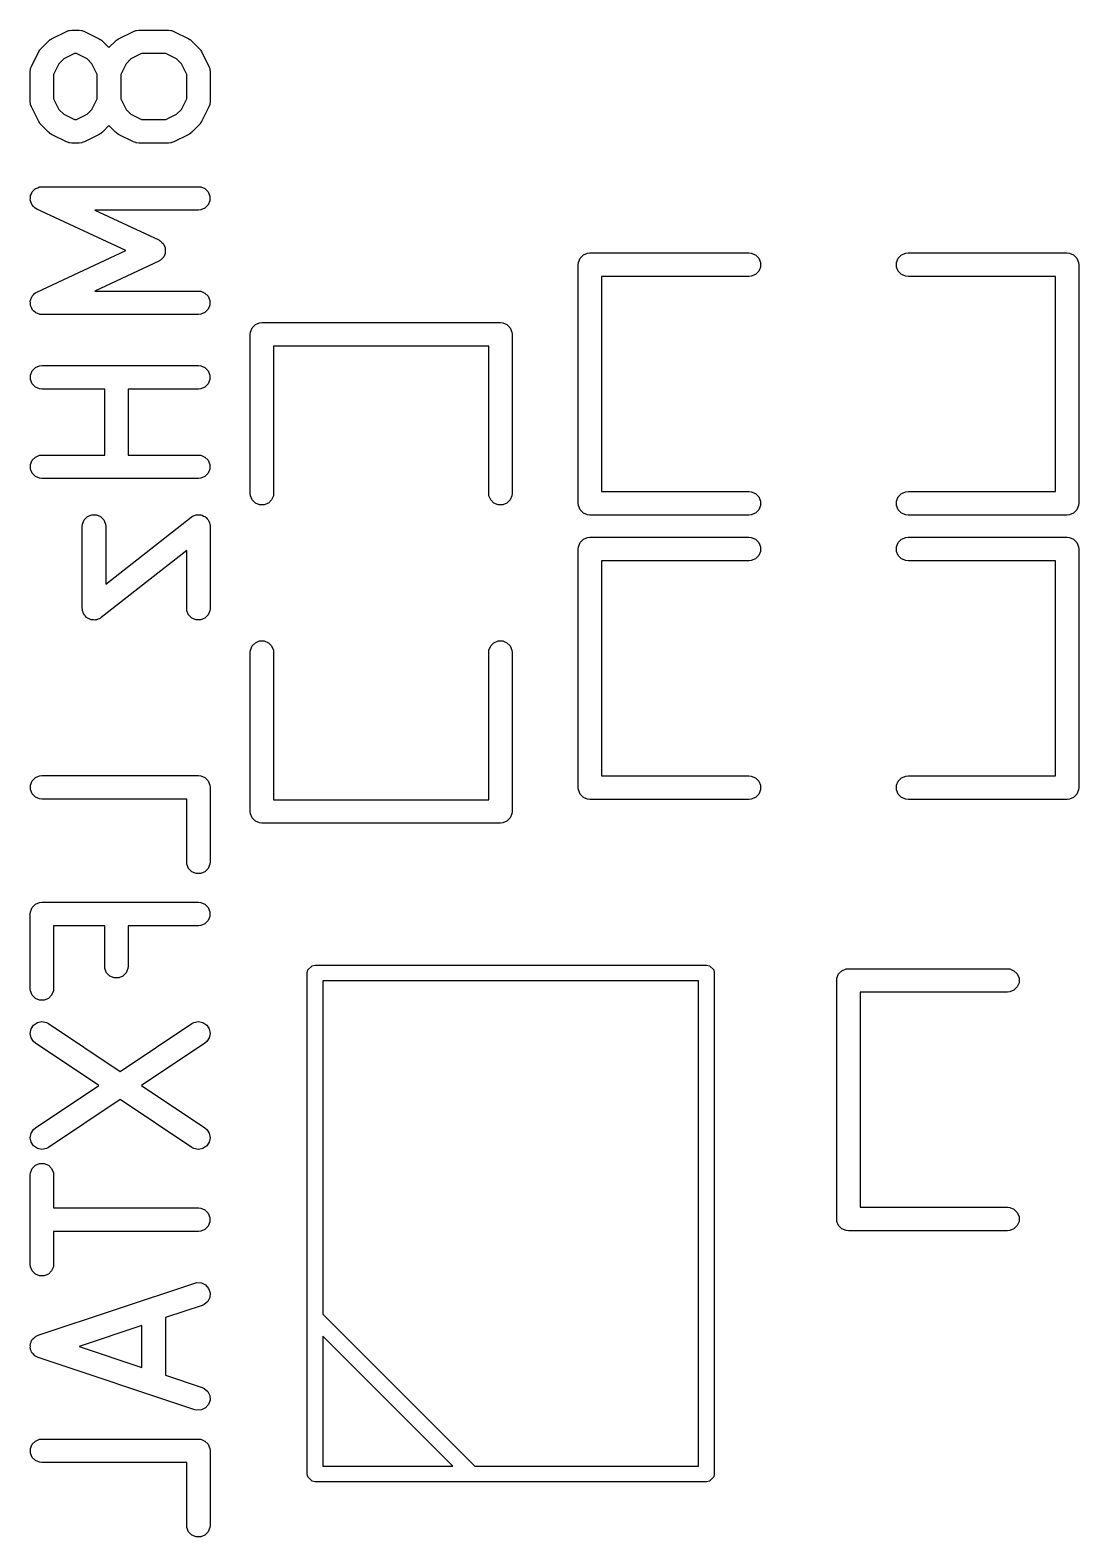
# Model space of a CAD drawing. Extents: x -2.1 to 1.75, y 0.25 to 2.72.
# Drawn here: x -0.0052 to 0.2585, y 1.6166 to 1.9955 of the extents above; entities that cross this region are included whole.
import ezdxf

# ---------------------------------------------------------------- set-up
doc = ezdxf.new("R2010")
doc.units = 0
doc.header["$MEASUREMENT"] = 0
doc.layers.add('BLACK', color=7, linetype='CONTINUOUS')

msp = doc.modelspace()

# ---------------------------------------------------------------- linework, layer by layer
at = {"layer": 'BLACK', "linetype": 'CONTINUOUS'}
for p, q in [((-0.00007, 1.99315), (0.00018, 1.99331)), ((0.00018, 1.99331), (0.00393, 1.99519)), ((0.00393, 1.99519), (0.00447, 1.99539)), ((0.00447, 1.99539), (0.00457, 1.9954)), ((0.00457, 1.9954), (0.00467, 1.99544)), ((0.00467, 1.99544), (0.00525, 1.9955)), ((0.00525, 1.9955), (0.00712, 1.9955)), ((0.00712, 1.9955), (0.0077, 1.99544)), ((0.0077, 1.99544), (0.0078, 1.9954)), ((0.0078, 1.9954), (0.0079, 1.99539)), ((0.0079, 1.99539), (0.00844, 1.99519)), ((0.00844, 1.99519), (0.01219, 1.99331)), ((0.01219, 1.99331), (0.01244, 1.99315)), ((0.0168, 1.99315), (0.01705, 1.99331)), ((0.01705, 1.99331), (0.0208, 1.99519)), ((0.0208, 1.99519), (0.02134, 1.99539)), ((0.02134, 1.99539), (0.02145, 1.9954)), ((0.02145, 1.9954), (0.02154, 1.99544)), ((0.02154, 1.99544), (0.02212, 1.9955)), ((0.02212, 1.9955), (0.02962, 1.9955)), ((0.02962, 1.9955), (0.0302, 1.99544)), ((0.0302, 1.99544), (0.03029, 1.9954)), ((0.03029, 1.9954), (0.0304, 1.99539)), ((0.0304, 1.99539), (0.03094, 1.99519)), ((0.03094, 1.99519), (0.03469, 1.99331)), ((0.03469, 1.99331), (0.03494, 1.99315)), ((-0.00489, 1.98637), (-0.00302, 1.99012)), ((-0.00302, 1.99012), (-0.00286, 1.99036)), ((-0.00286, 1.99036), (-0.00283, 1.99044)), ((-0.00283, 1.99044), (-0.00277, 1.99052)), ((-0.00277, 1.99052), (-0.00271, 1.9906)), ((-0.00271, 1.9906), (-0.00265, 1.99066)), ((-0.00265, 1.99066), (-0.00246, 1.99088)), ((-0.00246, 1.99088), (-0.00059, 1.99276)), ((-0.00059, 1.99276), (-0.00036, 1.99294)), ((-0.00036, 1.99294), (-0.00031, 1.993)), ((-0.00031, 1.993), (-0.00022, 1.99306)), ((-0.00022, 1.99306), (-0.00014, 1.99312)), ((-0.00014, 1.99312), (-0.00007, 1.99315)), ((0.00594, 1.98959), (0.00325, 1.98824)), ((0.00643, 1.98959), (0.00594, 1.98959)), ((0.00912, 1.98824), (0.00643, 1.98959)), ((0.01244, 1.99315), (0.01251, 1.99312)), ((0.01251, 1.99312), (0.01259, 1.99306)), ((0.01259, 1.99306), (0.01268, 1.993)), ((0.01268, 1.993), (0.01273, 1.99294)), ((0.01273, 1.99294), (0.01296, 1.99276)), ((0.01296, 1.99276), (0.01462, 1.9911)), ((0.01462, 1.9911), (0.01628, 1.99276)), ((0.01628, 1.99276), (0.01651, 1.99294)), ((0.01651, 1.99294), (0.01656, 1.993)), ((0.01656, 1.993), (0.01665, 1.99306)), ((0.01665, 1.99306), (0.01673, 1.99312)), ((0.01673, 1.99312), (0.0168, 1.99315)), ((0.02282, 1.98959), (0.02012, 1.98824)), ((0.02892, 1.98959), (0.02282, 1.98959)), ((0.03162, 1.98824), (0.02892, 1.98959)), ((0.03494, 1.99315), (0.03501, 1.99312)), ((0.03501, 1.99312), (0.03509, 1.99306)), ((0.03509, 1.99306), (0.03518, 1.993)), ((0.03518, 1.993), (0.03523, 1.99294)), ((0.03523, 1.99294), (0.03546, 1.99276)), ((0.03546, 1.99276), (0.03733, 1.99088)), ((0.03733, 1.99088), (0.03752, 1.99066)), ((0.03752, 1.99066), (0.03758, 1.9906)), ((0.03758, 1.9906), (0.03763, 1.99052)), ((0.03763, 1.99052), (0.0377, 1.99044)), ((0.0377, 1.99044), (0.03773, 1.99036)), ((0.03773, 1.99036), (0.03789, 1.99012)), ((0.03789, 1.99012), (0.03976, 1.98637)), ((-0.0052, 1.98505), (-0.00515, 1.98562)), ((-0.00515, 1.98562), (-0.00511, 1.98572)), ((-0.00511, 1.98572), (-0.0051, 1.98582)), ((-0.0051, 1.98582), (-0.00489, 1.98637)), ((0.00205, 1.98705), (0.0007, 1.98435)), ((0.00325, 1.98824), (0.00205, 1.98705)), ((0.01032, 1.98705), (0.00912, 1.98824)), ((0.01167, 1.98435), (0.01032, 1.98705)), ((0.01892, 1.98705), (0.01757, 1.98435)), ((0.02012, 1.98824), (0.01892, 1.98705)), ((0.03282, 1.98705), (0.03162, 1.98824)), ((0.03417, 1.98435), (0.03282, 1.98705)), ((0.03976, 1.98637), (0.03997, 1.98582)), ((0.03997, 1.98582), (0.03997, 1.98572)), ((0.03997, 1.98572), (0.04001, 1.98562)), ((0.04001, 1.98562), (0.04007, 1.98505)), ((-0.0052, 1.97755), (-0.0052, 1.98505)), ((0.0007, 1.98435), (0.0007, 1.97824)), ((0.01167, 1.97824), (0.01167, 1.98435)), ((0.01757, 1.98435), (0.01757, 1.97824)), ((0.03417, 1.97824), (0.03417, 1.98435)), ((0.04007, 1.98505), (0.04007, 1.97755)), ((0.0007, 1.97824), (0.00205, 1.97555)), ((0.01032, 1.97555), (0.01167, 1.97824)), ((0.01757, 1.97824), (0.01892, 1.97555)), ((0.03282, 1.97555), (0.03417, 1.97824)), ((-0.00515, 1.97697), (-0.0052, 1.97755)), ((-0.00511, 1.97687), (-0.00515, 1.97697)), ((-0.0051, 1.97677), (-0.00511, 1.97687)), ((-0.00489, 1.97623), (-0.0051, 1.97677)), ((-0.00302, 1.97248), (-0.00489, 1.97623)), ((0.00205, 1.97555), (0.00325, 1.97435)), ((0.00325, 1.97435), (0.00594, 1.973)), ((0.00643, 1.973), (0.00912, 1.97435)), ((0.00912, 1.97435), (0.01032, 1.97555)), ((0.01892, 1.97555), (0.02012, 1.97435)), ((0.02012, 1.97435), (0.02282, 1.973)), ((0.02892, 1.973), (0.03162, 1.97435)), ((0.03162, 1.97435), (0.03282, 1.97555)), ((0.03976, 1.97623), (0.03789, 1.97248)), ((0.03997, 1.97677), (0.03976, 1.97623)), ((0.04001, 1.97697), (0.03997, 1.97687)), ((0.03997, 1.97687), (0.03997, 1.97677)), ((0.04007, 1.97755), (0.04001, 1.97697)), ((-0.00286, 1.97223), (-0.00302, 1.97248)), ((-0.00283, 1.97216), (-0.00286, 1.97223)), ((-0.00277, 1.97208), (-0.00283, 1.97216)), ((-0.00271, 1.97199), (-0.00277, 1.97208)), ((-0.00265, 1.97193), (-0.00271, 1.97199)), ((-0.00246, 1.97171), (-0.00265, 1.97193)), ((-0.00059, 1.96983), (-0.00246, 1.97171)), ((0.00594, 1.973), (0.00643, 1.973)), ((0.01462, 1.9715), (0.01296, 1.96983)), ((0.01628, 1.96983), (0.01462, 1.9715)), ((0.02282, 1.973), (0.02892, 1.973)), ((0.03733, 1.97171), (0.03546, 1.96983)), ((0.03752, 1.97193), (0.03733, 1.97171)), ((0.03758, 1.97199), (0.03752, 1.97193)), ((0.03763, 1.97208), (0.03758, 1.97199)), ((0.0377, 1.97216), (0.03763, 1.97208)), ((0.03773, 1.97223), (0.0377, 1.97216)), ((0.03789, 1.97248), (0.03773, 1.97223)), ((-0.00036, 1.96965), (-0.00059, 1.96983)), ((-0.00031, 1.96959), (-0.00036, 1.96965)), ((-0.00022, 1.96953), (-0.00031, 1.96959)), ((-0.00014, 1.96947), (-0.00022, 1.96953)), ((-0.00007, 1.96944), (-0.00014, 1.96947)), ((0.00018, 1.96928), (-0.00007, 1.96944)), ((0.00393, 1.96741), (0.00018, 1.96928)), ((0.00447, 1.9672), (0.00393, 1.96741)), ((0.00457, 1.96719), (0.00447, 1.9672)), ((0.00467, 1.96715), (0.00457, 1.96719)), ((0.00525, 1.96709), (0.00467, 1.96715)), ((0.00712, 1.96709), (0.00525, 1.96709)), ((0.0077, 1.96715), (0.00712, 1.96709)), ((0.0078, 1.96719), (0.0077, 1.96715)), ((0.0079, 1.9672), (0.0078, 1.96719)), ((0.00844, 1.96741), (0.0079, 1.9672)), ((0.01219, 1.96928), (0.00844, 1.96741)), ((0.01244, 1.96944), (0.01219, 1.96928)), ((0.01251, 1.96947), (0.01244, 1.96944)), ((0.01259, 1.96953), (0.01251, 1.96947)), ((0.01268, 1.96959), (0.01259, 1.96953)), ((0.01273, 1.96965), (0.01268, 1.96959)), ((0.01296, 1.96983), (0.01273, 1.96965)), ((0.01651, 1.96965), (0.01628, 1.96983)), ((0.01656, 1.96959), (0.01651, 1.96965)), ((0.01665, 1.96953), (0.01656, 1.96959)), ((0.01673, 1.96947), (0.01665, 1.96953)), ((0.0168, 1.96944), (0.01673, 1.96947)), ((0.01705, 1.96928), (0.0168, 1.96944)), ((0.0208, 1.96741), (0.01705, 1.96928)), ((0.02134, 1.9672), (0.0208, 1.96741)), ((0.02145, 1.96719), (0.02134, 1.9672)), ((0.02154, 1.96715), (0.02145, 1.96719)), ((0.02212, 1.96709), (0.02154, 1.96715)), ((0.02962, 1.96709), (0.02212, 1.96709)), ((0.0302, 1.96715), (0.02962, 1.96709)), ((0.03029, 1.96719), (0.0302, 1.96715)), ((0.0304, 1.9672), (0.03029, 1.96719)), ((0.03094, 1.96741), (0.0304, 1.9672)), ((0.03469, 1.96928), (0.03094, 1.96741)), ((0.03494, 1.96944), (0.03469, 1.96928)), ((0.03501, 1.96947), (0.03494, 1.96944)), ((0.03509, 1.96953), (0.03501, 1.96947)), ((0.03518, 1.96959), (0.03509, 1.96953)), ((0.03523, 1.96965), (0.03518, 1.96959)), ((0.03546, 1.96983), (0.03523, 1.96965)), ((-0.00463, 1.95492), (-0.00425, 1.95527)), ((-0.00425, 1.95527), (-0.00389, 1.95563)), ((-0.00389, 1.95563), (-0.00383, 1.95565)), ((-0.00383, 1.95565), (-0.00378, 1.9557)), ((-0.00378, 1.9557), (-0.0033, 1.95587)), ((-0.0033, 1.95587), (-0.00283, 1.95607)), ((-0.00283, 1.95607), (-0.00274, 1.95608)), ((-0.00274, 1.95608), (-0.0027, 1.95609)), ((-0.0027, 1.95609), (-0.00263, 1.95609)), ((-0.00263, 1.95609), (-0.00225, 1.95613)), ((-0.00225, 1.95613), (0.03712, 1.95613)), ((0.03712, 1.95613), (0.03769, 1.95607)), ((0.03769, 1.95607), (0.03876, 1.95563)), ((0.03876, 1.95563), (0.03957, 1.95481)), ((-0.00517, 1.95273), (-0.00515, 1.95324)), ((-0.00515, 1.95266), (-0.00517, 1.95273)), ((-0.00515, 1.95375), (-0.00512, 1.95381)), ((-0.00515, 1.95324), (-0.00515, 1.95375)), ((-0.00515, 1.9526), (-0.00515, 1.95266)), ((-0.00495, 1.95212), (-0.00515, 1.9526)), ((-0.00512, 1.95388), (-0.0049, 1.95434)), ((-0.00512, 1.95381), (-0.00512, 1.95388)), ((-0.00478, 1.95164), (-0.00495, 1.95212)), ((-0.0049, 1.95434), (-0.00471, 1.95481)), ((-0.00473, 1.95159), (-0.00478, 1.95164)), ((-0.00471, 1.95153), (-0.00473, 1.95159)), ((-0.00471, 1.95481), (-0.00466, 1.95486)), ((-0.00434, 1.95117), (-0.00471, 1.95153)), ((-0.00466, 1.95486), (-0.00463, 1.95492)), ((0.03957, 1.95153), (0.03876, 1.95072)), ((0.03957, 1.95481), (0.04001, 1.95375)), ((0.04001, 1.9526), (0.03957, 1.95153)), ((0.04001, 1.95375), (0.04001, 1.9526)), ((-0.004, 1.95079), (-0.00434, 1.95117)), ((-0.00392, 1.95075), (-0.004, 1.95079)), ((-0.00389, 1.95072), (-0.00392, 1.95075)), ((-0.00383, 1.95069), (-0.00389, 1.95072)), ((-0.0035, 1.9505), (-0.00383, 1.95069)), ((0.01889, 1.94005), (-0.0035, 1.9505)), ((0.03712, 1.95022), (0.01106, 1.95022)), ((0.01106, 1.95022), (0.02712, 1.94273)), ((0.03769, 1.95028), (0.03712, 1.95022)), ((0.03876, 1.95072), (0.03769, 1.95028)), ((0.02712, 1.94273), (0.02733, 1.9426)), ((0.02733, 1.9426), (0.0274, 1.94258)), ((0.0274, 1.94258), (0.02745, 1.94253)), ((0.02745, 1.94253), (0.02762, 1.94243)), ((0.02762, 1.94243), (0.02792, 1.9421)), ((0.02792, 1.9421), (0.02825, 1.9418)), ((0.02825, 1.9418), (0.02831, 1.94168)), ((0.02831, 1.94168), (0.0284, 1.94158)), ((0.0284, 1.94158), (0.02855, 1.94116)), ((0.02855, 1.94116), (0.02874, 1.94075)), ((0.02874, 1.94075), (0.02874, 1.94062)), ((0.02874, 1.94062), (0.02879, 1.9405)), ((0.02879, 1.9405), (0.02877, 1.94005)), ((-0.0035, 1.9296), (0.01889, 1.94005)), ((0.02712, 1.93737), (0.01106, 1.92988)), ((0.02733, 1.9375), (0.02712, 1.93737)), ((0.0274, 1.93753), (0.02733, 1.9375)), ((0.02745, 1.93757), (0.0274, 1.93753)), ((0.02762, 1.93767), (0.02745, 1.93757)), ((0.02792, 1.938), (0.02762, 1.93767)), ((0.02825, 1.9383), (0.02792, 1.938)), ((0.02831, 1.93842), (0.02825, 1.9383)), ((0.0284, 1.93852), (0.02831, 1.93842)), ((0.02855, 1.93894), (0.0284, 1.93852)), ((0.02874, 1.93935), (0.02855, 1.93894)), ((0.02879, 1.9396), (0.02874, 1.93948)), ((0.02874, 1.93948), (0.02874, 1.93935)), ((0.02877, 1.94005), (0.02879, 1.9396)), ((0.13262, 1.9365), (0.13267, 1.93707)), ((0.13262, 1.8765), (0.13262, 1.9365)), ((0.13267, 1.93707), (0.13312, 1.93814)), ((0.13312, 1.93814), (0.13393, 1.93895)), ((0.13393, 1.93895), (0.13499, 1.93939)), ((0.13499, 1.93939), (0.13557, 1.93945)), ((0.13557, 1.93945), (0.17557, 1.93945)), ((0.17557, 1.93945), (0.17615, 1.93939)), ((0.17615, 1.93939), (0.17721, 1.93895)), ((0.17721, 1.93895), (0.17803, 1.93814)), ((0.17803, 1.93814), (0.17847, 1.93707)), ((0.17847, 1.93707), (0.17847, 1.93592)), ((0.21267, 1.93707), (0.21312, 1.93814)), ((0.21267, 1.93592), (0.21267, 1.93707)), ((0.21312, 1.93814), (0.21393, 1.93895)), ((0.21393, 1.93895), (0.21499, 1.93939)), ((0.21499, 1.93939), (0.21557, 1.93945)), ((0.21557, 1.93945), (0.25557, 1.93945)), ((0.25557, 1.93945), (0.25615, 1.93939)), ((0.25615, 1.93939), (0.25721, 1.93895)), ((0.25721, 1.93895), (0.25803, 1.93814)), ((0.25803, 1.93814), (0.25847, 1.93707)), ((0.25847, 1.93707), (0.25852, 1.9365)), ((0.25852, 1.9365), (0.25852, 1.8765)), ((0.17557, 1.93354), (0.13852, 1.93354)), ((0.13852, 1.93354), (0.13852, 1.87945)), ((0.17615, 1.9336), (0.17557, 1.93354)), ((0.17721, 1.93404), (0.17615, 1.9336)), ((0.17803, 1.93486), (0.17721, 1.93404)), ((0.17847, 1.93592), (0.17803, 1.93486)), ((0.21312, 1.93486), (0.21267, 1.93592)), ((0.21393, 1.93404), (0.21312, 1.93486)), ((0.21499, 1.9336), (0.21393, 1.93404)), ((0.21557, 1.93354), (0.21499, 1.9336)), ((0.25262, 1.93354), (0.21557, 1.93354)), ((0.25262, 1.87945), (0.25262, 1.93354)), ((-0.00471, 1.92857), (-0.00434, 1.92893)), ((-0.00434, 1.92893), (-0.004, 1.92931)), ((-0.004, 1.92931), (-0.00392, 1.92935)), ((-0.00392, 1.92935), (-0.00389, 1.92938)), ((-0.00389, 1.92938), (-0.00383, 1.92941)), ((-0.00383, 1.92941), (-0.0035, 1.9296)), ((0.01106, 1.92988), (0.03712, 1.92988)), ((0.03712, 1.92988), (0.03769, 1.92982)), ((0.03769, 1.92982), (0.03876, 1.92938)), ((0.03876, 1.92938), (0.03957, 1.92857)), ((-0.00517, 1.92738), (-0.00515, 1.92744)), ((-0.00515, 1.92686), (-0.00517, 1.92738)), ((-0.00515, 1.9275), (-0.00495, 1.92798)), ((-0.00515, 1.92744), (-0.00515, 1.9275)), ((-0.00515, 1.92635), (-0.00515, 1.92686)), ((-0.00512, 1.92629), (-0.00515, 1.92635)), ((-0.00512, 1.92622), (-0.00512, 1.92629)), ((-0.0049, 1.92576), (-0.00512, 1.92622)), ((-0.00495, 1.92798), (-0.00478, 1.92846)), ((-0.00471, 1.92529), (-0.0049, 1.92576)), ((-0.00478, 1.92846), (-0.00473, 1.92851)), ((-0.00473, 1.92851), (-0.00471, 1.92857)), ((-0.00466, 1.92524), (-0.00471, 1.92529)), ((-0.00463, 1.92518), (-0.00466, 1.92524)), ((-0.00425, 1.92483), (-0.00463, 1.92518)), ((0.03957, 1.92529), (0.03876, 1.92447)), ((0.03957, 1.92857), (0.04001, 1.9275)), ((0.04001, 1.92635), (0.03957, 1.92529)), ((0.04001, 1.9275), (0.04001, 1.92635)), ((-0.00389, 1.92447), (-0.00425, 1.92483)), ((-0.00383, 1.92445), (-0.00389, 1.92447)), ((-0.00378, 1.9244), (-0.00383, 1.92445)), ((-0.0033, 1.92423), (-0.00378, 1.9244)), ((-0.00283, 1.92403), (-0.0033, 1.92423)), ((-0.00274, 1.92402), (-0.00283, 1.92403)), ((-0.0027, 1.92401), (-0.00274, 1.92402)), ((-0.00263, 1.92401), (-0.0027, 1.92401)), ((-0.00225, 1.92397), (-0.00263, 1.92401)), ((0.03712, 1.92397), (-0.00225, 1.92397)), ((0.03769, 1.92403), (0.03712, 1.92397)), ((0.03876, 1.92447), (0.03769, 1.92403)), ((0.05062, 1.92064), (0.05143, 1.92145)), ((0.05143, 1.92145), (0.05249, 1.92189)), ((0.05249, 1.92189), (0.05307, 1.92195)), ((0.05307, 1.92195), (0.11307, 1.92195)), ((0.11307, 1.92195), (0.11365, 1.92189)), ((0.11365, 1.92189), (0.11471, 1.92145)), ((0.11471, 1.92145), (0.11553, 1.92064)), ((0.05012, 1.919), (0.05017, 1.91957)), ((0.05012, 1.879), (0.05012, 1.919)), ((0.05017, 1.91957), (0.05062, 1.92064)), ((0.11553, 1.92064), (0.11597, 1.91957)), ((0.11597, 1.91957), (0.11602, 1.919)), ((0.11602, 1.919), (0.11602, 1.879)), ((0.11012, 1.91604), (0.05602, 1.91604)), ((0.05602, 1.91604), (0.05602, 1.879)), ((0.11012, 1.879), (0.11012, 1.91604)), ((-0.00515, 1.90876), (-0.00471, 1.90982)), ((-0.00471, 1.90982), (-0.00389, 1.91063)), ((-0.00389, 1.91063), (-0.00283, 1.91108)), ((-0.00283, 1.91108), (-0.00225, 1.91113)), ((-0.00225, 1.91113), (0.03712, 1.91113)), ((0.03712, 1.91113), (0.03769, 1.91108)), ((0.03769, 1.91108), (0.03876, 1.91063)), ((0.03876, 1.91063), (0.03957, 1.90982)), ((0.03957, 1.90982), (0.04001, 1.90876)), ((-0.00515, 1.9076), (-0.00515, 1.90876)), ((-0.00471, 1.90654), (-0.00515, 1.9076)), ((-0.00389, 1.90572), (-0.00471, 1.90654)), ((0.03957, 1.90654), (0.03876, 1.90572)), ((0.04001, 1.9076), (0.03957, 1.90654)), ((0.04001, 1.90876), (0.04001, 1.9076)), ((-0.00283, 1.90528), (-0.00389, 1.90572)), ((-0.00225, 1.90523), (-0.00283, 1.90528)), ((0.01354, 1.90523), (-0.00225, 1.90523)), ((0.01354, 1.88864), (0.01354, 1.90523)), ((0.03712, 1.90523), (0.01945, 1.90523)), ((0.01945, 1.90523), (0.01945, 1.88864)), ((0.03769, 1.90528), (0.03712, 1.90523)), ((0.03876, 1.90572), (0.03769, 1.90528)), ((-0.00515, 1.88626), (-0.00471, 1.88732)), ((-0.00471, 1.88732), (-0.00389, 1.88814)), ((-0.00389, 1.88814), (-0.00283, 1.88858)), ((-0.00283, 1.88858), (-0.00225, 1.88864)), ((-0.00225, 1.88864), (0.01354, 1.88864)), ((0.01945, 1.88864), (0.03712, 1.88864)), ((0.03712, 1.88864), (0.03769, 1.88858)), ((0.03769, 1.88858), (0.03876, 1.88814)), ((0.03876, 1.88814), (0.03957, 1.88732)), ((0.03957, 1.88732), (0.04001, 1.88626)), ((-0.00515, 1.88511), (-0.00515, 1.88626)), ((-0.00471, 1.88404), (-0.00515, 1.88511)), ((-0.00389, 1.88323), (-0.00471, 1.88404)), ((0.03957, 1.88404), (0.03876, 1.88323)), ((0.04001, 1.88511), (0.03957, 1.88404)), ((0.04001, 1.88626), (0.04001, 1.88511)), ((-0.00283, 1.88279), (-0.00389, 1.88323)), ((-0.00225, 1.88273), (-0.00283, 1.88279)), ((0.03712, 1.88273), (-0.00225, 1.88273)), ((0.03769, 1.88279), (0.03712, 1.88273)), ((0.03876, 1.88323), (0.03769, 1.88279)), ((0.05017, 1.87842), (0.05012, 1.879)), ((0.05062, 1.87736), (0.05017, 1.87842)), ((0.05143, 1.87654), (0.05062, 1.87736)), ((0.05249, 1.8761), (0.05143, 1.87654)), ((0.05365, 1.8761), (0.05249, 1.8761)), ((0.05471, 1.87654), (0.05365, 1.8761)), ((0.05553, 1.87736), (0.05471, 1.87654)), ((0.05597, 1.87842), (0.05553, 1.87736)), ((0.05602, 1.879), (0.05597, 1.87842)), ((0.11017, 1.87842), (0.11012, 1.879)), ((0.11062, 1.87736), (0.11017, 1.87842)), ((0.11143, 1.87654), (0.11062, 1.87736)), ((0.11249, 1.8761), (0.11143, 1.87654)), ((0.11365, 1.8761), (0.11249, 1.8761)), ((0.11471, 1.87654), (0.11365, 1.8761)), ((0.11553, 1.87736), (0.11471, 1.87654)), ((0.11597, 1.87842), (0.11553, 1.87736)), ((0.11602, 1.879), (0.11597, 1.87842)), ((0.13267, 1.87592), (0.13262, 1.8765)), ((0.13312, 1.87486), (0.13267, 1.87592)), ((0.13852, 1.87945), (0.17557, 1.87945)), ((0.17557, 1.87945), (0.17615, 1.87939)), ((0.17615, 1.87939), (0.17721, 1.87895)), ((0.17721, 1.87895), (0.17803, 1.87814)), ((0.17803, 1.87814), (0.17847, 1.87707)), ((0.17847, 1.87592), (0.17803, 1.87486)), ((0.17847, 1.87707), (0.17847, 1.87592)), ((0.21267, 1.87707), (0.21312, 1.87814)), ((0.21267, 1.87592), (0.21267, 1.87707)), ((0.21312, 1.87486), (0.21267, 1.87592)), ((0.21312, 1.87814), (0.21393, 1.87895)), ((0.21393, 1.87895), (0.21499, 1.87939)), ((0.21499, 1.87939), (0.21557, 1.87945)), ((0.21557, 1.87945), (0.25262, 1.87945)), ((0.25847, 1.87592), (0.25803, 1.87486)), ((0.25852, 1.8765), (0.25847, 1.87592)), ((0.00798, 1.87126), (0.00842, 1.87232)), ((0.00842, 1.87232), (0.00923, 1.87314)), ((0.00923, 1.87314), (0.0103, 1.87358)), ((0.0103, 1.87358), (0.01145, 1.87358)), ((0.01145, 1.87358), (0.01251, 1.87314)), ((0.01251, 1.87314), (0.01333, 1.87232)), ((0.01333, 1.87232), (0.01377, 1.87126)), ((0.01382, 1.85614), (0.03529, 1.87301)), ((0.03529, 1.87301), (0.03543, 1.8731)), ((0.03543, 1.8731), (0.03548, 1.87314)), ((0.03548, 1.87314), (0.03555, 1.87317)), ((0.03555, 1.87317), (0.03578, 1.87332)), ((0.03578, 1.87332), (0.03617, 1.87343)), ((0.03617, 1.87343), (0.03654, 1.87358)), ((0.03654, 1.87358), (0.03672, 1.87358)), ((0.03672, 1.87358), (0.03689, 1.87363)), ((0.03689, 1.87363), (0.03729, 1.87358)), ((0.03729, 1.87358), (0.03769, 1.87358)), ((0.03769, 1.87358), (0.03786, 1.87351)), ((0.03786, 1.87351), (0.03804, 1.87349)), ((0.03804, 1.87349), (0.03839, 1.87329)), ((0.03839, 1.87329), (0.03876, 1.87314)), ((0.03876, 1.87314), (0.03889, 1.87301)), ((0.03889, 1.87301), (0.03904, 1.87293)), ((0.03904, 1.87293), (0.03929, 1.87261)), ((0.03929, 1.87261), (0.03957, 1.87232)), ((0.03957, 1.87232), (0.03964, 1.87216)), ((0.03964, 1.87216), (0.03975, 1.87202)), ((0.03975, 1.87202), (0.03986, 1.87163)), ((0.13393, 1.87404), (0.13312, 1.87486)), ((0.13499, 1.8736), (0.13393, 1.87404)), ((0.13557, 1.87354), (0.13499, 1.8736)), ((0.17557, 1.87354), (0.13557, 1.87354)), ((0.17615, 1.8736), (0.17557, 1.87354)), ((0.17721, 1.87404), (0.17615, 1.8736)), ((0.17803, 1.87486), (0.17721, 1.87404)), ((0.21393, 1.87404), (0.21312, 1.87486)), ((0.21499, 1.8736), (0.21393, 1.87404)), ((0.21557, 1.87354), (0.21499, 1.8736)), ((0.25557, 1.87354), (0.21557, 1.87354)), ((0.25615, 1.8736), (0.25557, 1.87354)), ((0.25721, 1.87404), (0.25615, 1.8736)), ((0.25803, 1.87486), (0.25721, 1.87404)), ((0.00792, 1.87068), (0.00798, 1.87126)), ((0.00792, 1.85006), (0.00792, 1.87068)), ((0.01377, 1.87126), (0.01382, 1.87068)), ((0.01382, 1.87068), (0.01382, 1.85614)), ((0.03986, 1.87163), (0.04001, 1.87126)), ((0.04001, 1.87126), (0.04004, 1.87099)), ((0.04004, 1.87099), (0.04006, 1.87091)), ((0.04006, 1.87091), (0.04006, 1.87085)), ((0.04006, 1.87085), (0.04007, 1.87068)), ((0.04007, 1.87068), (0.04007, 1.85006)), ((0.03417, 1.86461), (0.0127, 1.84774)), ((0.03417, 1.85006), (0.03417, 1.86461)), ((0.13262, 1.865), (0.13267, 1.86558)), ((0.13262, 1.805), (0.13262, 1.865)), ((0.13267, 1.86558), (0.13312, 1.86664)), ((0.13312, 1.86664), (0.13393, 1.86746)), ((0.13393, 1.86746), (0.13499, 1.8679)), ((0.13499, 1.8679), (0.13557, 1.86795)), ((0.13557, 1.86795), (0.17557, 1.86795)), ((0.17557, 1.86795), (0.17615, 1.8679)), ((0.17615, 1.8679), (0.17721, 1.86746)), ((0.17721, 1.86746), (0.17803, 1.86664)), ((0.17803, 1.86664), (0.17847, 1.86558)), ((0.17847, 1.86442), (0.17803, 1.86336)), ((0.17847, 1.86558), (0.17847, 1.86442)), ((0.21267, 1.86558), (0.21312, 1.86664)), ((0.21267, 1.86442), (0.21267, 1.86558)), ((0.21312, 1.86336), (0.21267, 1.86442)), ((0.21312, 1.86664), (0.21393, 1.86746)), ((0.21393, 1.86746), (0.21499, 1.8679)), ((0.21499, 1.8679), (0.21557, 1.86795)), ((0.21557, 1.86795), (0.25557, 1.86795)), ((0.25557, 1.86795), (0.25615, 1.8679)), ((0.25615, 1.8679), (0.25721, 1.86746)), ((0.25721, 1.86746), (0.25803, 1.86664)), ((0.25803, 1.86664), (0.25847, 1.86558)), ((0.25847, 1.86558), (0.25852, 1.865)), ((0.25852, 1.865), (0.25852, 1.805)), ((0.17557, 1.86205), (0.13852, 1.86205)), ((0.13852, 1.86205), (0.13852, 1.80795)), ((0.17615, 1.8621), (0.17557, 1.86205)), ((0.17721, 1.86254), (0.17615, 1.8621)), ((0.17803, 1.86336), (0.17721, 1.86254)), ((0.21393, 1.86254), (0.21312, 1.86336)), ((0.21499, 1.8621), (0.21393, 1.86254)), ((0.21557, 1.86205), (0.21499, 1.8621)), ((0.25262, 1.86205), (0.21557, 1.86205)), ((0.25262, 1.80795), (0.25262, 1.86205)), ((0.00794, 1.8499), (0.00792, 1.85006)), ((0.00793, 1.84984), (0.00794, 1.8499)), ((0.00795, 1.84976), (0.00793, 1.84984)), ((0.00798, 1.84949), (0.00795, 1.84976)), ((0.00813, 1.84911), (0.00798, 1.84949)), ((0.03422, 1.84949), (0.03417, 1.85006)), ((0.03466, 1.84842), (0.03422, 1.84949)), ((0.04001, 1.84949), (0.03957, 1.84842)), ((0.04007, 1.85006), (0.04001, 1.84949)), ((0.00824, 1.84873), (0.00813, 1.84911)), ((0.00835, 1.84859), (0.00824, 1.84873)), ((0.00842, 1.84842), (0.00835, 1.84859)), ((0.0087, 1.84814), (0.00842, 1.84842)), ((0.00895, 1.84782), (0.0087, 1.84814)), ((0.00911, 1.84773), (0.00895, 1.84782)), ((0.00923, 1.84761), (0.00911, 1.84773)), ((0.0096, 1.84745), (0.00923, 1.84761)), ((0.00996, 1.84726), (0.0096, 1.84745)), ((0.01013, 1.84723), (0.00996, 1.84726)), ((0.0103, 1.84717), (0.01013, 1.84723)), ((0.0107, 1.84717), (0.0103, 1.84717)), ((0.0111, 1.84712), (0.0107, 1.84717)), ((0.01127, 1.84717), (0.0111, 1.84712)), ((0.01145, 1.84717), (0.01127, 1.84717)), ((0.01182, 1.84732), (0.01145, 1.84717)), ((0.01221, 1.84743), (0.01182, 1.84732)), ((0.01244, 1.84758), (0.01221, 1.84743)), ((0.01251, 1.84761), (0.01244, 1.84758)), ((0.01256, 1.84765), (0.01251, 1.84761)), ((0.0127, 1.84774), (0.01256, 1.84765)), ((0.03548, 1.84761), (0.03466, 1.84842)), ((0.03654, 1.84717), (0.03548, 1.84761)), ((0.03769, 1.84717), (0.03654, 1.84717)), ((0.03876, 1.84761), (0.03769, 1.84717)), ((0.03957, 1.84842), (0.03876, 1.84761)), ((0.05143, 1.84145), (0.05249, 1.84189)), ((0.05249, 1.84189), (0.05365, 1.84189)), ((0.05365, 1.84189), (0.05471, 1.84145)), ((0.11143, 1.84145), (0.11249, 1.84189)), ((0.11249, 1.84189), (0.11365, 1.84189)), ((0.11365, 1.84189), (0.11471, 1.84145)), ((0.05012, 1.839), (0.05017, 1.83957)), ((0.05012, 1.799), (0.05012, 1.839)), ((0.05017, 1.83957), (0.05062, 1.84064)), ((0.05062, 1.84064), (0.05143, 1.84145)), ((0.05471, 1.84145), (0.05553, 1.84064)), ((0.05553, 1.84064), (0.05597, 1.83957)), ((0.05597, 1.83957), (0.05602, 1.839)), ((0.05602, 1.839), (0.05602, 1.80195)), ((0.11012, 1.839), (0.11017, 1.83957)), ((0.11012, 1.80195), (0.11012, 1.839)), ((0.11017, 1.83957), (0.11062, 1.84064)), ((0.11062, 1.84064), (0.11143, 1.84145)), ((0.11471, 1.84145), (0.11553, 1.84064)), ((0.11553, 1.84064), (0.11597, 1.83957)), ((0.11597, 1.83957), (0.11602, 1.839)), ((0.11602, 1.839), (0.11602, 1.799)), ((-0.00471, 1.80671), (-0.00389, 1.80752)), ((-0.00389, 1.80752), (-0.00283, 1.80796)), ((-0.00283, 1.80796), (-0.00225, 1.80802)), ((-0.00225, 1.80802), (0.03712, 1.80802)), ((0.03712, 1.80802), (0.03769, 1.80796)), ((0.03769, 1.80796), (0.03876, 1.80752)), ((0.03876, 1.80752), (0.03957, 1.80671)), ((0.13852, 1.80795), (0.17557, 1.80795)), ((0.17557, 1.80795), (0.17615, 1.8079)), ((0.17615, 1.8079), (0.17721, 1.80746)), ((0.21393, 1.80746), (0.21499, 1.8079)), ((0.21499, 1.8079), (0.21557, 1.80795)), ((0.21557, 1.80795), (0.25262, 1.80795)), ((-0.00515, 1.80564), (-0.00471, 1.80671)), ((-0.00515, 1.80449), (-0.00515, 1.80564)), ((-0.00471, 1.80343), (-0.00515, 1.80449)), ((0.03957, 1.80671), (0.04001, 1.80564)), ((0.04001, 1.80564), (0.04007, 1.80507)), ((0.04007, 1.80507), (0.04007, 1.78632)), ((0.13267, 1.80442), (0.13262, 1.805)), ((0.13312, 1.80336), (0.13267, 1.80442)), ((0.17721, 1.80746), (0.17803, 1.80664)), ((0.17803, 1.80664), (0.17847, 1.80558)), ((0.17847, 1.80442), (0.17803, 1.80336)), ((0.17847, 1.80558), (0.17847, 1.80442)), ((0.21267, 1.80558), (0.21312, 1.80664)), ((0.21267, 1.80442), (0.21267, 1.80558)), ((0.21312, 1.80336), (0.21267, 1.80442)), ((0.21312, 1.80664), (0.21393, 1.80746)), ((0.25847, 1.80442), (0.25803, 1.80336)), ((0.25852, 1.805), (0.25847, 1.80442)), ((-0.00389, 1.80261), (-0.00471, 1.80343)), ((-0.00283, 1.80217), (-0.00389, 1.80261)), ((-0.00225, 1.80211), (-0.00283, 1.80217)), ((0.03417, 1.80211), (-0.00225, 1.80211)), ((0.03417, 1.78632), (0.03417, 1.80211)), ((0.05602, 1.80195), (0.11012, 1.80195)), ((0.13393, 1.80254), (0.13312, 1.80336)), ((0.13499, 1.8021), (0.13393, 1.80254)), ((0.13557, 1.80205), (0.13499, 1.8021)), ((0.17557, 1.80205), (0.13557, 1.80205)), ((0.17615, 1.8021), (0.17557, 1.80205)), ((0.17721, 1.80254), (0.17615, 1.8021)), ((0.17803, 1.80336), (0.17721, 1.80254)), ((0.21393, 1.80254), (0.21312, 1.80336)), ((0.21499, 1.8021), (0.21393, 1.80254)), ((0.21557, 1.80205), (0.21499, 1.8021)), ((0.25557, 1.80205), (0.21557, 1.80205)), ((0.25615, 1.8021), (0.25557, 1.80205)), ((0.25721, 1.80254), (0.25615, 1.8021)), ((0.25803, 1.80336), (0.25721, 1.80254)), ((0.05017, 1.79842), (0.05012, 1.799)), ((0.05062, 1.79736), (0.05017, 1.79842)), ((0.05143, 1.79654), (0.05062, 1.79736)), ((0.05249, 1.7961), (0.05143, 1.79654)), ((0.11471, 1.79654), (0.11365, 1.7961)), ((0.11553, 1.79736), (0.11471, 1.79654)), ((0.11597, 1.79842), (0.11553, 1.79736)), ((0.11602, 1.799), (0.11597, 1.79842)), ((0.05307, 1.79604), (0.05249, 1.7961)), ((0.11307, 1.79604), (0.05307, 1.79604)), ((0.11365, 1.7961), (0.11307, 1.79604)), ((0.03422, 1.78574), (0.03417, 1.78632)), ((0.03466, 1.78468), (0.03422, 1.78574)), ((0.04001, 1.78574), (0.03957, 1.78468)), ((0.04007, 1.78632), (0.04001, 1.78574)), ((0.03548, 1.78386), (0.03466, 1.78468)), ((0.03654, 1.78342), (0.03548, 1.78386)), ((0.03769, 1.78342), (0.03654, 1.78342)), ((0.03876, 1.78386), (0.03769, 1.78342)), ((0.03957, 1.78468), (0.03876, 1.78386)), ((-0.0052, 1.7732), (-0.00515, 1.77377)), ((-0.00515, 1.77377), (-0.00471, 1.77484)), ((-0.00471, 1.77484), (-0.00389, 1.77565)), ((-0.00389, 1.77565), (-0.00283, 1.77609)), ((-0.00283, 1.77609), (-0.00225, 1.77615)), ((-0.00225, 1.77615), (0.03712, 1.77615)), ((0.03712, 1.77615), (0.03769, 1.77609)), ((0.03769, 1.77609), (0.03876, 1.77565)), ((0.03876, 1.77565), (0.03957, 1.77484)), ((0.03957, 1.77484), (0.04001, 1.77377)), ((0.04001, 1.77377), (0.04001, 1.77262)), ((-0.0052, 1.75445), (-0.0052, 1.7732)), ((0.01354, 1.77024), (0.0007, 1.77024)), ((0.0007, 1.77024), (0.0007, 1.75445)), ((0.01354, 1.76007), (0.01354, 1.77024)), ((0.03712, 1.77024), (0.01945, 1.77024)), ((0.01945, 1.77024), (0.01945, 1.76007)), ((0.03769, 1.7703), (0.03712, 1.77024)), ((0.03876, 1.77074), (0.03769, 1.7703)), ((0.03957, 1.77156), (0.03876, 1.77074)), ((0.04001, 1.77262), (0.03957, 1.77156)), ((0.0136, 1.7595), (0.01354, 1.76007)), ((0.01404, 1.75843), (0.0136, 1.7595)), ((0.01486, 1.75762), (0.01404, 1.75843)), ((0.01895, 1.75843), (0.01814, 1.75762)), ((0.01939, 1.7595), (0.01895, 1.75843)), ((0.01945, 1.76007), (0.01939, 1.7595)), ((0.06449, 1.75839), (0.06464, 1.75914)), ((0.06449, 1.6324), (0.06449, 1.75839)), ((0.06464, 1.75914), (0.0657, 1.7602)), ((0.0657, 1.7602), (0.06646, 1.76035)), ((0.06646, 1.76035), (0.16488, 1.76035)), ((0.16488, 1.76035), (0.16564, 1.7602)), ((0.16564, 1.7602), (0.1667, 1.75914)), ((0.1667, 1.75914), (0.16685, 1.75839)), ((0.16685, 1.75839), (0.16685, 1.6324)), ((0.19812, 1.75814), (0.19893, 1.75895)), ((0.19893, 1.75895), (0.19999, 1.75939)), ((0.19999, 1.75939), (0.20057, 1.75945)), ((0.20057, 1.75945), (0.24057, 1.75945)), ((0.24057, 1.75945), (0.24115, 1.75939)), ((0.24115, 1.75939), (0.24221, 1.75895)), ((0.24221, 1.75895), (0.24303, 1.75814)), ((-0.00515, 1.75387), (-0.0052, 1.75445)), ((0.0007, 1.75445), (0.00064, 1.75387)), ((0.01592, 1.75718), (0.01486, 1.75762)), ((0.01707, 1.75718), (0.01592, 1.75718)), ((0.01814, 1.75762), (0.01707, 1.75718)), ((0.06843, 1.75642), (0.06843, 1.67259)), ((0.16291, 1.75642), (0.06843, 1.75642)), ((0.16291, 1.63437), (0.16291, 1.75642)), ((0.19762, 1.7565), (0.19767, 1.75707)), ((0.19762, 1.6965), (0.19762, 1.7565)), ((0.19767, 1.75707), (0.19812, 1.75814)), ((0.24303, 1.75486), (0.24221, 1.75404)), ((0.24303, 1.75814), (0.24347, 1.75707)), ((0.24347, 1.75592), (0.24303, 1.75486)), ((0.24347, 1.75707), (0.24347, 1.75592)), ((-0.00471, 1.75281), (-0.00515, 1.75387)), ((-0.00389, 1.75199), (-0.00471, 1.75281)), ((-0.00283, 1.75155), (-0.00389, 1.75199)), ((-0.00168, 1.75155), (-0.00283, 1.75155)), ((-0.00061, 1.75199), (-0.00168, 1.75155)), ((0.0002, 1.75281), (-0.00061, 1.75199)), ((0.00064, 1.75387), (0.0002, 1.75281)), ((0.24057, 1.75354), (0.20352, 1.75354)), ((0.20352, 1.75354), (0.20352, 1.69945)), ((0.24115, 1.7536), (0.24057, 1.75354)), ((0.24221, 1.75404), (0.24115, 1.7536)), ((-0.0052, 1.7432), (-0.00498, 1.74433)), ((-0.00498, 1.74207), (-0.0052, 1.7432)), ((-0.00498, 1.74433), (-0.00434, 1.74529)), ((-0.00434, 1.74529), (-0.00338, 1.74593)), ((-0.00338, 1.74593), (-0.00225, 1.74615)), ((-0.00225, 1.74615), (-0.00112, 1.74593)), ((-0.00112, 1.74593), (-0.00061, 1.74566)), ((-0.00061, 1.74566), (0.01743, 1.73363)), ((0.01743, 1.73363), (0.03548, 1.74566)), ((0.03548, 1.74566), (0.03599, 1.74593)), ((0.03599, 1.74593), (0.03712, 1.74615)), ((0.03712, 1.74615), (0.03825, 1.74593)), ((0.03825, 1.74593), (0.03921, 1.74529)), ((0.03921, 1.74529), (0.03985, 1.74433)), ((0.03985, 1.74433), (0.04007, 1.7432)), ((0.04007, 1.7432), (0.03985, 1.74207)), ((-0.00434, 1.74111), (-0.00498, 1.74207)), ((-0.00389, 1.74074), (-0.00434, 1.74111)), ((0.01211, 1.73008), (-0.00389, 1.74074)), ((0.03876, 1.74074), (0.02276, 1.73008)), ((0.0392, 1.74111), (0.03876, 1.74074)), ((0.03985, 1.74207), (0.0392, 1.74111)), ((-0.00389, 1.71941), (0.01211, 1.73008)), ((0.02276, 1.73008), (0.03876, 1.71941)), ((0.01743, 1.72653), (-0.00061, 1.7145)), ((0.03548, 1.7145), (0.01743, 1.72653)), ((-0.0052, 1.71696), (-0.00498, 1.71809)), ((-0.00498, 1.71583), (-0.0052, 1.71696)), ((-0.00498, 1.71809), (-0.00434, 1.71904)), ((-0.00434, 1.71904), (-0.00389, 1.71941)), ((0.03876, 1.71941), (0.0392, 1.71904)), ((0.0392, 1.71904), (0.03985, 1.71809)), ((0.03985, 1.71809), (0.04007, 1.71696)), ((0.04007, 1.71696), (0.03985, 1.71583)), ((-0.00434, 1.71487), (-0.00498, 1.71583)), ((-0.00338, 1.71423), (-0.00434, 1.71487)), ((-0.00225, 1.714), (-0.00338, 1.71423)), ((-0.00112, 1.71422), (-0.00225, 1.714)), ((-0.00061, 1.7145), (-0.00112, 1.71422)), ((0.03599, 1.71422), (0.03548, 1.7145)), ((0.03712, 1.714), (0.03599, 1.71422)), ((0.03825, 1.71423), (0.03712, 1.714)), ((0.03921, 1.71487), (0.03825, 1.71423)), ((0.03985, 1.71583), (0.03921, 1.71487)), ((-0.00515, 1.70816), (-0.00471, 1.70922)), ((-0.00471, 1.70922), (-0.00389, 1.71003)), ((-0.00389, 1.71003), (-0.00283, 1.71048)), ((-0.00283, 1.71048), (-0.00168, 1.71048)), ((-0.00168, 1.71048), (-0.00061, 1.71003)), ((-0.00061, 1.71003), (0.0002, 1.70922)), ((0.0002, 1.70922), (0.00064, 1.70816)), ((-0.0052, 1.70758), (-0.00515, 1.70816)), ((-0.0052, 1.68508), (-0.0052, 1.70758)), ((0.00064, 1.70816), (0.0007, 1.70758)), ((0.0007, 1.70758), (0.0007, 1.69928)), ((0.0007, 1.69928), (0.03712, 1.69928)), ((0.03712, 1.69928), (0.03769, 1.69923)), ((0.03769, 1.69923), (0.03876, 1.69879)), ((0.03876, 1.69879), (0.03957, 1.69797)), ((0.03957, 1.69797), (0.04001, 1.69691)), ((0.20352, 1.69945), (0.24057, 1.69945)), ((0.24057, 1.69945), (0.24115, 1.69939)), ((0.24115, 1.69939), (0.24221, 1.69895)), ((0.24221, 1.69895), (0.24303, 1.69814)), ((0.24303, 1.69814), (0.24347, 1.69707)), ((0.03876, 1.69388), (0.03769, 1.69344)), ((0.03957, 1.69469), (0.03876, 1.69388)), ((0.04001, 1.69576), (0.03957, 1.69469)), ((0.04001, 1.69691), (0.04001, 1.69576)), ((0.19767, 1.69592), (0.19762, 1.6965)), ((0.19812, 1.69486), (0.19767, 1.69592)), ((0.19893, 1.69404), (0.19812, 1.69486)), ((0.19999, 1.6936), (0.19893, 1.69404)), ((0.24221, 1.69404), (0.24115, 1.6936)), ((0.24303, 1.69486), (0.24221, 1.69404)), ((0.24347, 1.69592), (0.24303, 1.69486)), ((0.24347, 1.69707), (0.24347, 1.69592)), ((0.03712, 1.69338), (0.0007, 1.69338)), ((0.0007, 1.69338), (0.0007, 1.68508)), ((0.03769, 1.69344), (0.03712, 1.69338)), ((0.20057, 1.69354), (0.19999, 1.6936)), ((0.24057, 1.69354), (0.20057, 1.69354)), ((0.24115, 1.6936), (0.24057, 1.69354)), ((-0.00515, 1.68451), (-0.0052, 1.68508)), ((-0.00471, 1.68344), (-0.00515, 1.68451)), ((-0.00389, 1.68263), (-0.00471, 1.68344)), ((-0.00283, 1.68219), (-0.00389, 1.68263)), ((-0.00061, 1.68263), (-0.00168, 1.68219)), ((0.0002, 1.68344), (-0.00061, 1.68263)), ((0.00064, 1.68451), (0.0002, 1.68344)), ((0.0007, 1.68508), (0.00064, 1.68451)), ((-0.00318, 1.66726), (0.03619, 1.68038)), ((-0.00168, 1.68219), (-0.00283, 1.68219)), ((0.03619, 1.68038), (0.03675, 1.68051)), ((0.03675, 1.68051), (0.0379, 1.68043)), ((0.0379, 1.68043), (0.03893, 1.67992)), ((0.03893, 1.67992), (0.03968, 1.67905)), ((0.03968, 1.67905), (0.04005, 1.67795)), ((0.03858, 1.67502), (0.03805, 1.67478)), ((0.03945, 1.67577), (0.03858, 1.67502)), ((0.03997, 1.6768), (0.03945, 1.67577)), ((0.04005, 1.67795), (0.03997, 1.6768)), ((0.03805, 1.67478), (0.02882, 1.67171)), ((0.02882, 1.67171), (0.02882, 1.65721)), ((0.06843, 1.67259), (0.10664, 1.63437)), ((0.02292, 1.66974), (0.00709, 1.66446)), ((0.02292, 1.65918), (0.02292, 1.66974)), ((-0.00518, 1.66483), (-0.00511, 1.66503)), ((-0.00515, 1.66446), (-0.00518, 1.66483)), ((-0.00518, 1.66409), (-0.00515, 1.66446)), ((-0.00511, 1.66389), (-0.00518, 1.66409)), ((-0.00511, 1.66503), (-0.0051, 1.66524)), ((-0.0051, 1.66368), (-0.00511, 1.66389)), ((-0.0051, 1.66524), (-0.00493, 1.66557)), ((-0.00493, 1.66335), (-0.0051, 1.66368)), ((-0.00493, 1.66557), (-0.00482, 1.66592)), ((-0.00482, 1.66592), (-0.00468, 1.66608)), ((-0.00468, 1.66608), (-0.00458, 1.66627)), ((-0.00458, 1.66627), (-0.0043, 1.66651)), ((-0.0043, 1.66651), (-0.00406, 1.66679)), ((-0.00406, 1.66679), (-0.00387, 1.66689)), ((-0.00387, 1.66689), (-0.00371, 1.66703)), ((-0.00371, 1.66703), (-0.00318, 1.66726)), ((0.00709, 1.66446), (0.02292, 1.65918)), ((0.10107, 1.63437), (0.06843, 1.66702)), ((0.06843, 1.66702), (0.06843, 1.63437)), ((-0.00482, 1.663), (-0.00493, 1.66335)), ((-0.00468, 1.66284), (-0.00482, 1.663)), ((-0.00458, 1.66265), (-0.00468, 1.66284)), ((-0.0043, 1.66241), (-0.00458, 1.66265)), ((-0.00406, 1.66213), (-0.0043, 1.66241)), ((-0.00387, 1.66203), (-0.00406, 1.66213)), ((-0.00371, 1.66189), (-0.00387, 1.66203)), ((-0.00318, 1.66166), (-0.00371, 1.66189)), ((0.03619, 1.64854), (-0.00318, 1.66166)), ((0.02882, 1.65721), (0.03805, 1.65414)), ((0.03805, 1.65414), (0.03858, 1.6539)), ((0.03858, 1.6539), (0.03945, 1.65315)), ((0.03945, 1.65315), (0.03997, 1.65212)), ((0.03675, 1.64841), (0.03619, 1.64854)), ((0.0379, 1.64849), (0.03675, 1.64841)), ((0.03893, 1.649), (0.0379, 1.64849)), ((0.03968, 1.64987), (0.03893, 1.649)), ((0.04005, 1.65097), (0.03968, 1.64987)), ((0.03997, 1.65212), (0.04005, 1.65097)), ((-0.00389, 1.64067), (-0.00283, 1.64111)), ((-0.00283, 1.64111), (-0.00225, 1.64117)), ((-0.00225, 1.64117), (0.03712, 1.64117)), ((0.03712, 1.64117), (0.03769, 1.64111)), ((0.03769, 1.64111), (0.03876, 1.64067)), ((-0.00515, 1.63879), (-0.00471, 1.63985)), ((-0.00515, 1.63764), (-0.00515, 1.63879)), ((-0.00471, 1.63657), (-0.00515, 1.63764)), ((-0.00471, 1.63985), (-0.00389, 1.64067)), ((0.03876, 1.64067), (0.03957, 1.63985)), ((0.03957, 1.63985), (0.04001, 1.63879)), ((0.04001, 1.63879), (0.04007, 1.63821)), ((0.04007, 1.63821), (0.04007, 1.61947)), ((-0.00389, 1.63576), (-0.00471, 1.63657)), ((-0.00283, 1.63532), (-0.00389, 1.63576)), ((-0.00225, 1.63526), (-0.00283, 1.63532)), ((0.03417, 1.63526), (-0.00225, 1.63526)), ((0.03417, 1.61947), (0.03417, 1.63526)), ((0.06843, 1.63437), (0.10107, 1.63437)), ((0.10664, 1.63437), (0.16291, 1.63437)), ((0.06464, 1.63165), (0.06449, 1.6324)), ((0.0657, 1.63058), (0.06464, 1.63165)), ((0.06646, 1.63043), (0.0657, 1.63058)), ((0.16488, 1.63043), (0.06646, 1.63043)), ((0.16564, 1.63058), (0.16488, 1.63043)), ((0.1667, 1.63165), (0.16564, 1.63058)), ((0.16685, 1.6324), (0.1667, 1.63165)), ((0.03422, 1.61889), (0.03417, 1.61947)), ((0.03466, 1.61783), (0.03422, 1.61889)), ((0.04001, 1.61889), (0.03957, 1.61783)), ((0.04007, 1.61947), (0.04001, 1.61889)), ((0.03548, 1.61701), (0.03466, 1.61783)), ((0.03654, 1.61657), (0.03548, 1.61701)), ((0.03769, 1.61657), (0.03654, 1.61657)), ((0.03876, 1.61701), (0.03769, 1.61657)), ((0.03957, 1.61783), (0.03876, 1.61701))]:
    msp.add_line(p, q, dxfattribs=at)

doc.saveas('drawing.dxf')
